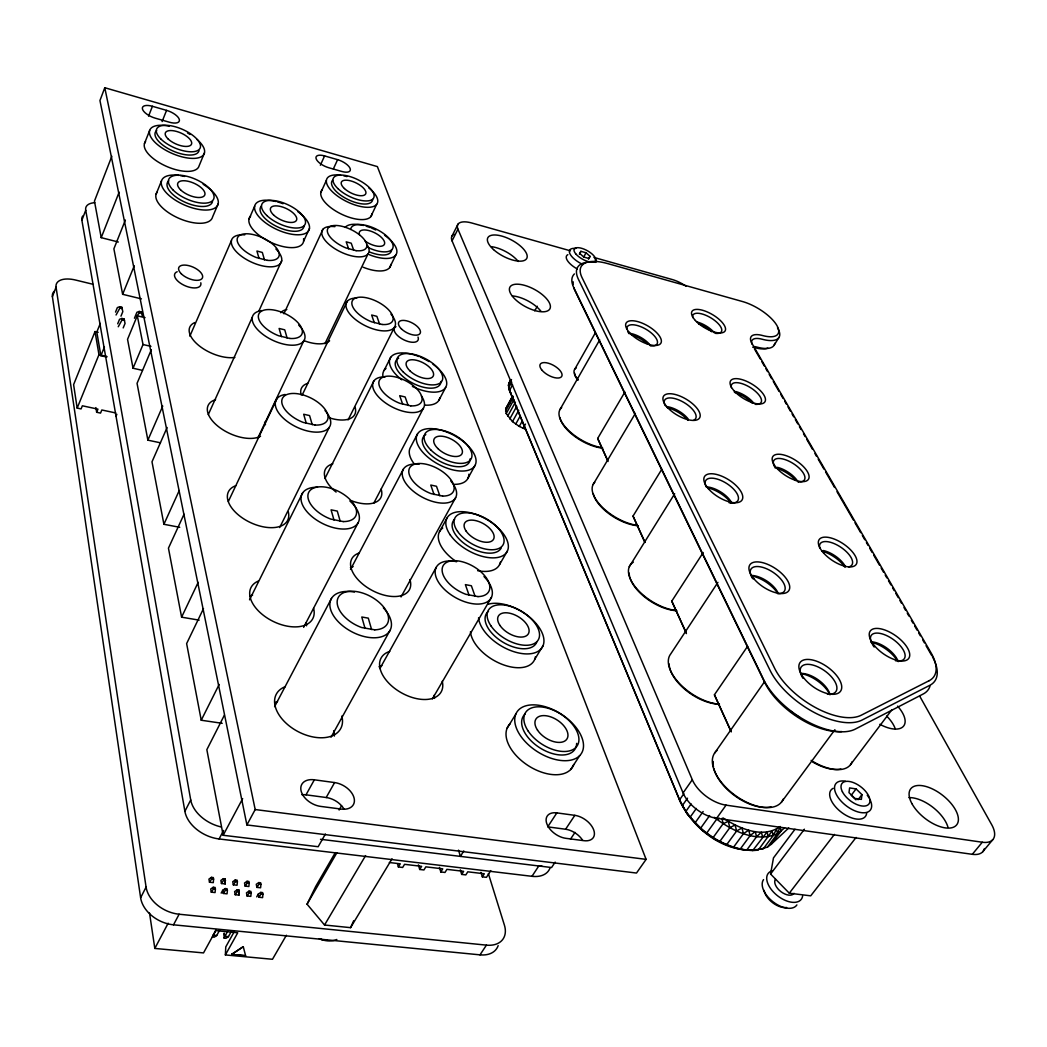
<?xml version="1.0" encoding="UTF-8"?>
<svg xmlns="http://www.w3.org/2000/svg" width="1047" height="1047" viewBox="0 0 1047 1047"><rect width="100%" height="100%" fill="white"/><g stroke="black" fill="none" stroke-linecap="round" stroke-linejoin="round"><path stroke-width="1.5" d="M525.646 429.322L519.286 426.417L512.48 421.614L506.225 413.565L505.675 408.932L512.729 395.91M213.601 879.127L213.274 882.634L209.492 882.215L208.942 879.114L211.429 877.36L213.313 877.569L213.601 879.127L211.703 878.917L209.492 882.215M215.407 889.047L215.067 892.568L211.285 892.162L210.722 889.021L213.222 887.28L215.119 887.476L215.407 889.047L213.509 888.851L211.285 892.162M225.197 883.93L225.249 878.878L223.364 878.682L220.878 880.422L221.454 883.524L225.197 883.93L225.249 878.878M227.395 890.33L227.055 893.837L223.286 893.444L222.71 890.303L225.223 888.563L227.094 888.772L227.395 890.33L225.511 890.133L223.286 893.444M237.407 881.731L237.054 885.225L233.337 884.82L232.735 881.718L235.248 879.977L237.106 880.187L237.407 881.731L235.536 881.535L233.337 884.82M238.965 895.106L239.017 890.055L237.145 889.858L234.62 891.586L235.222 894.714L238.965 895.106L239.017 890.055M249.212 883.027L248.859 886.508L245.142 886.102L244.54 883.014L247.053 881.286L248.911 881.482L249.212 883.027L247.354 882.83L245.142 886.102M251.162 892.895L250.809 896.376L247.079 895.97L246.477 892.855L249.003 891.128L250.861 891.337L251.162 892.895L249.304 892.685L247.079 895.97M260.952 884.322L260.585 887.777L256.895 887.385L256.279 884.296L258.792 882.582L260.638 882.778L260.952 884.322L259.106 884.113L256.895 887.385M262.954 894.151L262.588 897.632L258.884 897.227L258.256 894.125L260.795 892.397L262.64 892.607L262.954 894.151L261.109 893.955L258.884 897.227M861.956 794.634L861.367 799.398L854.876 798.403L848.986 792.658L849.614 787.92L856.093 788.914L861.956 794.634L858.069 799.699M856.08 837.443L810.718 895.839L789.294 893.196L770.579 874.036L773.471 857.912L794.974 829.276M216.075 929.592L212.41 937L214.255 937.17L216.703 935.521L219.778 929.945M231.518 931.097L228.429 936.659L225.969 938.295L224.123 938.125L227.827 930.744M510.478 380.113L508.436 385.152L509.483 390.492L679.516 799.908C693.428 831.671 732.442 859.417 767.516 847.023L777.489 833.648L780.107 826.58C762.504 839.131 739.012 828.321 723.019 817.929M104.779 87.726L99.949 100.538L246.896 824.944L636.497 873.054L646.104 859.365L377.378 166.604L104.779 87.726L255.193 809.553L246.896 824.944M498.163 945.637A28.518 18.977 35.1 0 1 479.997 954.851L173.501 924.815A30.546 22.092 26.2 0 1 140.625 897.75L52.402 296.667L56.067 287.153A22.694 11.203 21.9 0 1 75.528 280.033L92.921 284.26M550.133 867.662A29.408 18.427 34.4 0 1 531.968 876.313L219.098 838.961A31.593 21.555 26.6 0 1 184.887 811.346L81.875 220.223L85.723 210.251A23.243 10.719 22.6 0 1 94.754 202.712M111.833 156.265L94.452 201.116L101.219 237.656L118.337 242.014M148.556 116.138L152.43 106.297L166.565 110.367A12.25 5.091 23.6 0 1 179.325 119.541A12.25 5.091 23.6 0 1 169.535 122.25L155.283 118.18A12.315 5.117 23.4 0 1 142.444 108.967A12.315 5.117 23.4 0 1 152.43 106.297M101.219 237.656L119.136 192.177M144.486 143.504L149.656 130.443M162.102 121.57L166.565 110.367M125.378 220.04L113.887 248.833L122.63 294.312L141.424 298.866M98.182 332.305L95.028 331.572L73.604 384.629L77.164 408.094L81.077 408.932L82.36 405.791L97.947 409.141L96.651 412.269L100.538 413.094L101.834 409.979L115.733 412.963M100.303 323.418L96.808 332.043L100.878 355.731L106.794 357.079M156.082 194.232L161.474 180.909M115.523 312.085L117.356 307.582L119.672 306.745L121.858 307.268L122.263 308.76M122.63 294.312L134.252 265.807M77.164 408.094L98.968 354.671L95.028 331.572M116.06 314.99L119.921 308.04L119.672 306.745M100.878 355.731L104.425 347.054M117.696 323.798L119.541 319.296L121.884 318.458L124.083 318.982L124.488 320.461M120.968 316.168L122.813 311.666L121.858 307.268M118.246 326.756L122.133 319.767L121.884 318.458M123.193 327.92L125.051 323.418L124.083 318.982M134.448 318.223L136.921 312.268L139.238 311.43L141.41 311.954L141.777 313.433M204.453 152.927L199.113 165.806A29.538 12.708 23.6 0 1 165.819 166.067A29.538 12.708 23.6 0 1 145.585 141.554M142.471 370.376L133.034 368.23L143.02 344.528L137.314 315.828L145.088 317.686M115.968 416.405L116.845 414.337M151.318 349.75L137.052 383.346L147.876 440.159L160.479 442.816M218.169 203.838L212.567 216.978A30.507 13.676 23.7 0 1 178.278 218.064A30.507 13.676 23.7 0 1 157.181 192.098M189.847 336.166L231.426 240.588M147.876 440.159L162.756 406.04M248.99 219.124L254.643 206.194M167.127 427.49L151.998 461.806L163.908 524.285L179.731 527.308M335.315 852.598L315.71 886.469L307.059 904.189L324.544 925.011L350.562 927.655L353.69 920.732M320.369 165.217L324.583 155.911L337.605 159.668A11.596 4.764 25.8 0 1 350.143 168.554A11.596 4.764 25.8 0 1 341.872 171.486L328.758 167.729A11.635 4.79 25.6 0 1 316.155 158.804A11.635 4.79 25.6 0 1 324.583 155.911M208.288 414.573L252.275 317.359M258.949 310.867L281.695 260.729M163.908 524.285L179.233 490.546M320.762 192.687L326.389 180.359M333.365 168.933L337.605 159.668M303.617 241.203L309.454 228.455M184.036 514.221L168.449 548.144L181.602 617.167L199.152 620.151M283.907 313.76L322.986 229.214M257.562 438.601L303.551 341.296M228.351 501.461L276.932 398.698M370.821 216.624L376.619 204.427M181.602 617.167L198.158 582.368M324.976 343.638L368.034 253.911M302.282 394.863L347.185 301.431M203.484 608.621L186.628 643.591L201.233 720.231L222.213 723.32M389.667 267.535L395.74 255.128M279.68 527.557L329.308 427.281M249.539 599.813L302.662 492.888M348.114 419.886L394.405 327.292M201.233 720.231L219.163 684.45M324.91 478.531L373.858 381.016M384.105 370.416L390.688 357.341M452.16 235.771L458.023 224.123M984.429 848.541A28.151 13.977 38.7 0 1 972.31 854.313L716.619 818.296A29.499 16.477 36 0 1 683.076 792.945L452.055 240.849L457.945 229.162A21.424 8.86 27.6 0 1 471.778 222.998L570.458 250.822M224.385 715.166L206.848 749.665L223.155 835.284L318.157 846.722L325.408 834.014M140.625 897.75L146.083 887.097L56.067 287.153M184.887 811.346L190.724 799.96L85.723 210.251M303.63 627.336L357.982 523.029M760.305 848.895L763.198 848.96L773.183 835.545L776.521 829.159L777.489 833.648C755.764 843.175 731.473 830.467 714.185 817.301M373.714 503.28L423.459 408.134M417.517 433.903L410.503 447.239A32.653 16.556 28.3 0 0 414.507 464.253M274.602 706.633L331.48 598.426M438.85 400.36L445.669 387.416M350.523 569.463L403.383 469.148M286.381 935.246L272.482 959.274L225.367 954.929L237.748 932.772L215.761 930.626L203.524 952.914L154.825 948.438L168.161 923.205M590.037 256.345L588.911 258.478L583.755 257.038L579.75 253.453L580.902 251.332L586.032 252.772L590.037 256.345L588.479 259.159M173.501 924.815L179.129 914.227L486.423 945.14A28.622 18.911 35 0 0 504.405 925.129L488.373 873.604M219.098 838.961L223.6 830.467M223.155 835.284L242.655 798.625M534.716 310.828L537.32 306.261M221.179 893.104L222.71 890.303M579.357 254.146L580.902 251.332M511.499 379.551L508.436 385.152L509.483 389.039M511.695 382.09L508.62 387.704L510.674 393.149L680.733 802.565C694.58 828.766 722.666 848.999 752.675 850.57L758.224 850.151L772.136 830.978L773.183 835.545M512.559 384.877L509.483 390.492L510.674 393.149L509.837 390.335M583.716 256.999L586.032 252.772M401.04 596.947L455.641 497.665M505.675 408.932L512.624 396.303M467.813 478.544L475.063 465.339M508.934 404.378L510.465 401.577M505.57 411.105L513.305 397.049M439.504 531.68L447.004 518.069M506.225 413.565L513.985 399.509M507.651 416.209L515.425 402.14M331.035 737.206L390.099 630.294M509.758 418.931L516.773 406.262M512.48 421.614L518.736 410.345M301.902 794.725A17.851 11.818 29.1 0 1 305.999 794.83L314.349 779.806L334.608 782.567A17.864 11.635 29.7 0 1 354.082 797.984A17.864 11.635 29.7 0 1 341.243 809.082L320.735 806.412A17.956 11.753 29.1 0 1 301.091 790.917A17.956 11.753 29.1 0 1 314.349 779.806M515.7 424.14L520.398 415.698M379.891 668.575L436.259 567.278M234.358 931.45L225.772 946.881L225.367 954.929M256.711 896.886L258.256 894.125M519.286 426.417L522.427 420.789M523.081 428.341L525.437 424.114M305.999 794.83L326.193 797.513L334.608 782.567M574.868 369.028L595.233 333.025M560.027 409.469L599.709 339.856M339.11 810.012L341.531 805.771M499.615 564.451L507.389 551.01M307.059 904.189L336.898 852.716M432.346 698.925L491.462 597.353M608.058 461.491L597.667 438.444L624.889 392.023M324.544 925.011L365.586 855.621M593.112 484.525L635.398 413.343M350.562 927.655L392.049 858.789M490.768 870.62L486.449 877.334L482.34 876.849L484.303 873.774L467.787 871.811L465.823 874.899L461.675 874.415L463.625 871.326L446.925 869.35L444.988 872.452L440.8 871.955L442.737 868.84L425.854 866.851L423.93 869.965L419.69 869.468L421.614 866.34L404.561 864.325L402.65 867.466L398.37 866.955L400.281 863.814L389.314 862.506M534.742 659.296L543.092 645.606M644.808 542.189L633.029 516.079L661.809 469.239M507.062 728.332L515.739 714.237M510.111 381.016L508.947 382.914L509.352 385.348M629.312 566.636L674.674 493.765M774.126 345.183L779.033 337.33M463.808 850.949L460.392 856.394L458.521 850.151M686.426 633.579L671.781 601.148L703.204 552.541M570.667 769.532L579.698 755.607A38.333 22.236 32.8 0 0 547.424 707.406A38.333 22.236 32.8 0 0 520.202 735.347A38.333 22.236 32.8 0 0 579.698 755.607M556.847 812.891A17.014 10.339 34.5 0 0 546.783 823.662A17.014 10.339 34.5 0 0 565.838 838.32L583.977 840.689A16.948 10.234 34.8 0 0 593.714 829.931A16.948 10.234 34.8 0 0 574.816 815.338L556.847 812.891L547.699 826.868L565.602 829.237A16.857 10.287 35 0 1 582.695 840.361M717.915 582.354L670.695 653.982A39.132 20.43 34.1 0 0 679.896 683.953A39.132 20.43 34.1 0 0 719.067 704.134M479.997 954.851L486.423 945.14M531.968 876.313L538.799 865.974A29.525 18.349 34.4 0 0 542.071 866.183M565.602 829.237L574.816 815.338M555.172 862.126L551.573 867.531L320.513 839.288M570.497 839.144L575.012 832.391M221.454 883.524L223.665 880.226L223.364 878.682M235.222 894.714L237.447 891.416L237.145 889.858M731.002 731.434L714.42 694.789L747.623 646.274M683.076 792.945L692.303 779.727L457.945 229.162M683.848 793.705L679.516 799.908L687.185 814.082L702.458 830.454L715.18 839.458C727.076 845.256 739.849 851.525 753.775 849.928M714.564 753.159L764.532 681.741M682.291 805.64L687.513 798.194M685.864 811.412L691.112 803.965M690.195 817.131L696.347 808.441M695.195 822.693L703.139 811.517M700.783 827.981L709.644 815.574M716.619 818.296L726.068 805.143L982.295 842.233A28.282 13.873 38.5 0 0 991.705 824.709L919.803 696.32M706.843 832.902L716.632 819.264L719.171 818.165M713.269 837.364L723.097 823.753L728.293 821.332L729.811 827.68L719.956 841.278M726.749 844.576L736.643 831.004L741.917 827.968L743.475 833.648L733.554 847.193M740.216 849.091L750.162 835.558L755.214 831.619L756.588 836.723L746.629 850.216M781.507 802.081L834.904 729.707M752.675 850.57L767.058 832.012L768.21 836.71M767.516 847.023L771.089 844.406L781.049 831.043L784.569 827.784M850.517 764.663L891.808 709.84M770.579 874.036L804.41 829.198M856.093 788.914L851.263 795.249L855.936 799.829M789.294 893.196L834.433 834.394M139.238 311.43L139.5 312.726L137.497 315.173L127.551 339.333L133.034 368.23M972.31 854.313L982.295 842.233M982.688 851.813L992.674 839.799M756.588 836.723L761.378 832.221L762.648 837.103M771.089 844.406L788.757 827.968M506.552 407.139L508.161 405.778M777.489 833.648L781.049 831.043L780.107 826.58M743.475 833.648L748.684 830.179L750.162 835.558M231.753 954.197L243.27 946.684L245.6 955.715L231.806 954.445L245.6 955.715M231.806 954.445L243.27 946.684M729.811 827.68L735.073 824.997L736.643 831.004M212.999 935.167L216.703 935.521M228.429 936.659L224.739 936.306L224.176 933.178L224.123 938.125M237.447 891.416L239.318 891.612M223.665 880.226L225.537 880.435M255.193 809.553L646.104 859.365M98.968 354.671L106.833 356.464M143.02 344.528L150.925 346.361M122.133 319.767L124.331 320.29M119.921 308.04L122.106 308.564M139.5 312.726L141.672 313.249L142.366 316.338M593.95 257.444L672.266 279.536A20.286 7.996 30.1 0 1 685.942 286.158M754.494 348.991L760.214 358.885M761.85 361.712L764.297 365.953M765.933 368.78L767.569 371.606M769.205 374.433L771.652 378.661M773.288 381.488L779.007 391.382M780.643 394.209L783.091 398.449M784.727 401.276L786.362 404.103M787.985 406.917L790.446 411.157M792.082 413.984L793.705 416.811M795.34 419.638L797.788 423.878M799.424 426.705L801.06 429.532M803.507 433.772L805.143 436.599M806.779 439.413L812.498 449.307M814.946 453.547L816.581 456.374M818.217 459.201L823.937 469.095M825.573 471.909L834.564 487.457M837.011 491.697L853.357 519.953M854.98 522.78L860.699 532.661M862.335 535.488L864.783 539.729M866.419 542.555L868.055 545.382M869.691 548.209L872.138 552.45M873.774 555.276L879.493 565.158M881.129 567.984L883.576 572.225M885.212 575.052L886.848 577.879M888.484 580.705L890.932 584.946M892.568 587.773L894.203 590.6M895.839 593.427L898.287 597.654M899.923 600.481L901.559 603.308M904.006 607.548L905.642 610.375M907.278 613.202L908.914 616.029M911.361 620.269L912.997 623.096M914.633 625.923L917.08 630.15M918.716 632.977L920.339 635.804M922.8 640.044L924.436 642.871M926.058 645.698L931.778 655.592M597.667 438.444L607.613 460.274M633.029 516.079L645.044 542.464M671.781 601.148L686.191 632.794M714.42 694.789L731.303 731.853M353.677 250.194L351.229 243.192L346.204 241.844L348.638 248.846M379.577 324.047L376.881 316.338L371.646 315.016L374.316 322.725M408.147 405.477L405.15 396.957L399.692 395.674L402.65 404.194M439.805 495.728L436.481 486.266L430.762 485.049L434.06 494.511M475.089 596.332L471.372 585.757L465.378 584.619L469.069 595.206M480.939 872.321L482.34 876.849M460.314 869.861L461.675 874.415M264.459 259.826L262.313 252.432L256.921 251.031L259.041 258.426M287.114 338.011L284.745 329.831L279.104 328.457L281.447 336.637M312.228 424.663L309.585 415.58L303.682 414.246L306.287 423.341M340.21 521.249L337.278 511.093L331.074 509.837L333.993 520.006M371.606 629.587L368.308 618.162L361.778 616.997L365.05 628.436M439.478 867.387L440.8 871.955M418.407 864.887L419.69 869.468M397.546 863.893L398.37 866.955M721.985 818.414L723.097 823.753M258.792 882.582L259.106 884.113M260.795 892.397L261.109 893.955M141.41 311.954L141.672 313.249M247.053 881.286L247.354 882.83M249.003 891.128L249.304 892.685M235.248 879.977L235.536 881.535M225.223 888.563L225.511 890.133M211.429 877.36L211.703 878.917M213.222 887.28L213.509 888.851M95.892 407.584L96.651 412.269M149.525 913.036L154.825 948.438M577.735 379.93A17.577 7.826 29.7 0 1 574.685 373.269M578.324 379.839A19.108 8.507 29.7 0 1 576.347 367.863M602.221 447.723A33.792 15.64 30.1 0 1 568.024 429.885A33.792 15.64 30.1 0 1 561.676 407.532M602.758 448.155A32.182 14.907 30.1 0 1 559.962 417.766M852.075 761.784A39.524 20.194 36.2 0 1 811.137 760.397M840.898 769.022A37.653 19.265 36.2 0 1 812.708 762.02M783.339 798.94A41.474 22.445 36.1 0 1 735.073 795.301A41.474 22.445 36.1 0 1 716.999 750.49M771.024 806.871A39.498 21.411 36.1 0 1 737.18 797.421A39.498 21.411 36.1 0 1 713.832 768.55M713.491 767.058A39.498 21.411 36.1 0 1 713.19 761.483M799.869 717.509A42.744 21.398 35.4 0 1 795.262 714.551M793.024 712.968A42.744 21.398 35.4 0 1 790.838 711.306M719.459 704.16A37.273 19.487 34.1 0 1 686.374 690.575A37.273 19.487 34.1 0 1 669.085 663.877M676.401 610.519A37.116 18.637 32.5 0 1 637.178 589.186A37.116 18.637 32.5 0 1 633.343 562.16M676.859 610.715A35.362 17.773 32.5 0 1 629.954 577.787M629.613 576.557A35.362 17.773 32.5 0 1 629.182 573.049M637.623 525.411A35.362 17.053 31.1 0 1 601.92 506.853A35.362 17.053 31.1 0 1 594.748 482.314M638.12 525.738A33.674 16.255 31.1 0 1 593.217 493.569M752.728 347.198A22.183 8.873 31.3 0 1 755.005 347.722A29.761 11.713 30.9 0 0 767.844 348.101M841.618 731.552A56.931 28.361 35.4 0 1 764.729 682.513L574.999 290.7A44.838 18.466 29.5 0 1 573.73 287.493M573.141 284.535A44.838 18.466 29.5 0 1 573.259 281.879M932.484 656.822A57.768 26.803 35.4 0 1 929.815 685.314L862.113 720.022A60.713 29.905 35.3 0 1 813.48 712.065A60.713 29.905 35.3 0 1 770.042 670.302L578.468 279.392A47.769 19.422 29.5 0 1 595.926 262.326M777.489 327.776A32.536 12.643 30.9 0 1 762.151 339.228A19.513 7.722 31.3 0 0 751.89 344.044M774.793 343.259A32.444 12.734 30.9 0 1 757.23 347.159A19.461 7.774 31.3 0 0 754.285 346.544M930.011 686.06A57.598 26.973 35.5 0 1 923.205 693.991L855.36 729.065A60.517 30.075 35.4 0 1 806.818 721.252A60.517 30.075 35.4 0 1 763.603 679.529L573.835 287.794A47.639 19.566 29.5 0 1 574.41 273.921M631.38 334.804A19.998 8.468 30 0 1 647.583 344.005M629.247 333.247A17.158 7.237 30 0 1 650.226 345.196M626.957 329.36A17.197 7.198 30 0 1 638.251 325.787A17.197 7.198 30 0 1 656.22 338.43A17.197 7.198 30 0 1 650.423 345.876M629.182 333.771A17.197 7.198 30 0 1 627.703 331.467M801.74 673.745A24.683 12.289 35.4 0 1 830.022 694.776M801.164 673.404A21.176 10.522 35.4 0 1 829.983 694.449M803.036 678.338A21.241 10.457 35.3 0 1 809.069 664.387A21.241 10.457 35.3 0 1 834.472 680.864A21.241 10.457 35.3 0 1 827.379 694.122M872.243 642.492A23.492 11.02 35.5 0 1 896.703 659.806M870.633 641.772A20.155 9.436 35.5 0 1 898.195 661.639M872.125 643.905A20.22 9.371 35.4 0 1 880.213 633.422A20.22 9.371 35.4 0 1 903.365 650.095A20.22 9.371 35.4 0 1 895.447 660.709M874.193 647.033A20.22 9.371 35.4 0 1 872.727 644.939M752.361 576.072A23.256 11.151 33.6 0 1 777.842 593.544M751.654 575.444A19.945 9.541 33.6 0 1 777.725 592.249M752.701 578.677A20.011 9.488 33.5 0 1 758.277 566.558A20.011 9.488 33.5 0 1 782.148 580.758A20.011 9.488 33.5 0 1 777.96 593.701M821.882 551.088A22.183 10.064 33.9 0 1 845.047 567.343M823.348 550.526A19.029 8.612 33.9 0 1 845.099 566.047M819.814 548.288A19.082 8.546 33.8 0 1 840.06 546.73A19.082 8.546 33.8 0 1 848.855 566.859M707.72 487.797A22.026 10.143 32.1 0 1 731.212 503.227M706.921 486.92A18.898 8.677 32.1 0 1 731.67 502.782M706.215 486.947A18.951 8.625 32.1 0 1 715.337 478.597A18.951 8.625 32.1 0 1 736.996 493.543A18.951 8.625 32.1 0 1 729.118 502.756M774.95 467.76A21.045 9.201 32.6 0 1 795.903 480.534M777.437 467.355A18.048 7.879 32.6 0 1 798.076 481.96M774.544 466.648A18.1 7.813 32.5 0 1 781.821 458.743A18.1 7.813 32.5 0 1 802.552 471.935A18.1 7.813 32.5 0 1 798.534 481.921M667.188 407.61A20.953 9.253 31 0 1 688.062 420.344M666.298 406.55A17.969 7.918 31 0 1 688.232 419.062M665.133 405.582A18.021 7.866 30.9 0 1 681.636 401.21A18.021 7.866 30.9 0 1 693.899 420.135M734.418 392.324A20.05 8.441 31.5 0 1 752.44 403.278M735.57 391.486A17.197 7.211 31.5 0 1 753.565 402.899M731.369 387.652A17.236 7.172 31.4 0 1 741.747 383.568A17.236 7.172 31.4 0 1 759.939 396.342A17.236 7.172 31.4 0 1 755.123 404.325M697.223 322.005A16.438 6.635 30.6 0 1 714.42 332.854M698.48 323.745A19.16 7.748 30.6 0 1 711.711 331.755M692.774 317.581A16.477 6.583 30.5 0 1 703.047 314.257A16.477 6.583 30.5 0 1 720.388 326.337A16.477 6.583 30.5 0 1 715.428 333.352M802.63 895.996A21.005 11.805 38.4 0 1 776.599 895.002A21.005 11.805 38.4 0 1 772.477 870.751M796.898 904.922A20.953 11.844 38.4 0 1 773.445 902.121A20.953 11.844 38.4 0 1 763.538 879.611M786.624 907.5A16.281 9.227 38.5 0 1 772.725 902.789A16.281 9.227 38.5 0 1 764.114 890.395M794.045 893.327A11.661 6.557 38.4 0 1 781.01 891.717A11.661 6.557 38.4 0 1 775.447 879.244M866.68 813.205A21.686 11.295 37.4 0 1 841.853 812.616A21.686 11.295 37.4 0 1 833.111 788.326M869.861 799.306A21.738 11.255 37.4 0 1 861.014 812.603A21.738 11.255 37.4 0 1 836.252 794.293A21.738 11.255 37.4 0 1 845.295 781.154M867.23 795.17A21.738 11.255 37.4 0 1 869.102 797.945M577.263 268.961A15.613 6.321 28.9 0 1 567.84 254.657M582.839 264.472A15.64 6.282 28.9 0 1 569.83 253.57A15.64 6.282 28.9 0 1 575.824 248.466M595.115 259.067A15.64 6.282 28.9 0 1 596.685 261.41M897.567 706.123A27.536 13.336 36.2 0 1 903.181 726.566A27.536 13.336 36.2 0 1 879.86 724.288M908.966 797.618A29.08 14.632 38.2 0 1 948.006 827.339M886.691 716.096A27.418 13.441 36.3 0 1 895.224 728.791M491.239 246.634A21.961 9.187 28 0 1 518.265 261.488M513.095 295.987A22.668 9.816 28.5 0 1 540.998 311.299M726.068 805.143A29.643 16.359 35.9 0 1 692.303 779.727M452.055 240.849A21.346 8.939 27.6 0 1 454.136 234.227M500.361 562.147A34.25 18.244 29.4 0 1 477.654 570.694M456.139 561.506A34.25 18.244 29.4 0 1 442.737 528.081M501.356 547.712A27.523 14.475 29.4 0 1 468.585 546.469A27.523 14.475 29.4 0 1 454.581 519.338M203.157 184.272A30.638 13.559 23.8 0 1 211.285 209.465A30.638 13.559 23.8 0 1 166.578 193.08A30.638 13.559 23.8 0 1 178.867 175.373M180.241 175.569A30.638 13.559 23.8 0 1 184.547 176.446M212.528 201.561A24.513 10.85 23.8 0 1 184.102 201.796A24.513 10.85 23.8 0 1 168.737 180.817M303.551 238.716A29.63 13.192 25 0 1 272.704 243.179A29.63 13.192 25 0 1 250.613 216.075M297.662 211.52A29.748 13.074 25.1 0 1 300.123 234.698A29.748 13.074 25.1 0 1 257.51 215.001A29.748 13.074 25.1 0 1 275.95 201.495M277.337 201.849A29.748 13.074 25.1 0 1 283.017 203.72M304.01 226.244A23.793 10.457 25.1 0 1 277.363 226.793A23.793 10.457 25.1 0 1 261.436 206.023M371.986 213.758A27.942 11.844 26 0 1 341.571 214.216A27.942 11.844 26 0 1 322.096 189.887M368.727 187.806A28.047 11.739 26 0 1 369.251 207.28A28.047 11.739 26 0 1 330.773 190.07A28.047 11.739 26 0 1 340.628 175.229M343.704 175.778A28.047 11.739 26 0 1 346.91 176.59M372.667 199.48A22.445 9.384 26 0 1 348.311 199.676A22.445 9.384 26 0 1 332.593 180.267M196.901 139.369A29.656 12.59 23.7 0 1 192.753 158.411A29.656 12.59 23.7 0 1 152.077 138.976A29.656 12.59 23.7 0 1 169.287 126.177M187.505 132.982A29.656 12.59 23.7 0 1 190.083 134.474M199.009 150.703A23.728 10.064 23.7 0 1 171.407 150.284A23.728 10.064 23.7 0 1 156.697 130.522M439.792 397.886A31.227 15.077 27.4 0 1 425.187 405.15M383.058 377.156A31.227 15.077 27.4 0 1 386.003 368.465M432.961 364.212A31.358 14.946 27.5 0 1 444.766 388.607A31.358 14.946 27.5 0 1 412.413 386.435M401.773 379.825A31.358 14.946 27.5 0 1 390.832 357.145A31.358 14.946 27.5 0 1 418.905 356.517M420.384 357.119A31.358 14.946 27.5 0 1 428.995 361.568M441.036 381.37A25.089 11.962 27.5 0 1 411.615 382.574A25.089 11.962 27.5 0 1 398.671 358.192M535.462 656.678A36.056 20.168 30.9 0 1 502.351 664.426A36.056 20.168 30.9 0 1 470.456 631.734M487.994 604.276A36.239 20.024 30.9 0 1 539.166 627.546A36.239 20.024 30.9 0 1 521.118 653.433A36.239 20.024 30.9 0 1 478.544 617.835M536.745 642.151A28.989 16.019 30.9 0 1 501.631 641.379A28.989 16.019 30.9 0 1 488.517 611.186M468.847 474.239A32.653 16.556 28.3 0 1 453.783 484.342M454.306 435.552A32.797 16.425 28.3 0 1 467.342 470.509A32.797 16.425 28.3 0 1 417.413 443.915A32.797 16.425 28.3 0 1 453.063 434.885M470.142 458.795A26.24 13.14 28.3 0 1 439.727 461.177A26.24 13.14 28.3 0 1 425.802 434.557M573.717 764.532A38.137 22.38 32.9 0 1 528.094 765.553A38.137 22.38 32.9 0 1 510.373 723.516M576.661 743.383A30.664 17.786 32.8 0 1 542.058 749.155A30.664 17.786 32.8 0 1 525.057 714.054M390.819 264.42A28.845 12.708 26.3 0 1 363.178 267.234M384.615 235.261A28.963 12.59 26.3 0 1 395.674 255.219A28.963 12.59 26.3 0 1 369.211 254.657M345.157 227.382A28.963 12.59 26.3 0 1 363.505 225.471M366.175 226.204A28.963 12.59 26.3 0 1 370.298 227.618M371.672 228.154A28.963 12.59 26.3 0 1 375.755 230M391.604 249.88A23.165 10.077 26.3 0 1 369.46 251.947M349.868 500.963A31.541 17.158 26.8 0 1 349.096 528.526A31.541 17.158 26.8 0 1 305.737 510.19A31.541 17.158 26.8 0 1 317.49 487.261M325.067 410.568A29.931 15.325 25.9 0 1 320.186 431.927A29.931 15.325 25.9 0 1 281.486 416.34A29.931 15.325 25.9 0 1 285.15 394.483M298.709 325.133A28.491 13.755 25.2 0 1 295.62 345.026A28.491 13.755 25.2 0 1 258.282 330.342A28.491 13.755 25.2 0 1 261.776 310.619M275.911 249.003A27.209 12.407 24.8 0 1 271.33 266.815A27.209 12.407 24.8 0 1 235.091 250.338A27.209 12.407 24.8 0 1 244.762 234.842M483.976 576.517A31.436 17.184 29.7 0 1 480.089 603.975A31.436 17.184 29.7 0 1 437.738 580.889A31.436 17.184 29.7 0 1 456.688 561.65M421.352 395.923A28.295 13.833 27.3 0 1 411.314 412.57A28.295 13.833 27.3 0 1 376.187 394.078A28.295 13.833 27.3 0 1 385.113 376.841M450.786 480.992A29.774 15.378 28.3 0 1 444.216 503.123A29.774 15.378 28.3 0 1 405.32 482.562A29.774 15.378 28.3 0 1 419.062 464.227M390.95 314.165A26.986 12.485 26.6 0 1 384.903 330.917A26.986 12.485 26.6 0 1 350.326 314.61A26.986 12.485 26.6 0 1 356.739 298.029M81.875 220.223A23.178 10.784 22.5 0 1 82.739 216.035M221.166 826.947A31.724 21.477 26.7 0 1 190.724 799.96M350.666 229.424A23.191 10.051 26.4 0 1 373.91 228.05A23.191 10.051 26.4 0 1 392.952 247.773A23.191 10.051 26.4 0 1 368.191 247.563M359.461 234.724A13.912 6.033 26.4 0 1 372.562 231.819A13.912 6.033 26.4 0 1 384.079 244.828A13.912 6.033 26.4 0 1 365.05 241.032M383.372 607.823A33.373 19.33 28.1 0 1 377.077 637.636A33.373 19.33 28.1 0 1 332.082 613.162A33.373 19.33 28.1 0 1 354.423 592.078M367.392 245.273A25.809 11.334 26 0 1 354.92 256.528A25.809 11.334 26 0 1 323.916 238.742A25.809 11.334 26 0 1 334.922 226.649M52.402 296.667A22.615 11.268 21.9 0 1 54.365 291.145M179.129 914.227A30.677 22.026 26.3 0 1 146.083 887.097M336.833 939.486A22 15.404 31.4 0 1 319.283 938.753M327.266 940.075A17.092 12.001 31.4 0 1 320.434 939.159M329.609 340.838A28.478 13.611 25.6 0 1 303.604 340.497M280.714 312.739A28.478 13.611 25.6 0 1 286.813 309.519M355.051 407.231A29.735 14.972 26.2 0 1 329.399 417.858M301.156 394.902A29.735 14.972 26.2 0 1 307.7 383.359M234.868 357.459A29.983 14.867 24.3 0 1 197.726 344.581A29.983 14.867 24.3 0 1 194.807 322.568M260.546 436.259A31.358 16.438 24.7 0 1 217.92 426.208A31.358 16.438 24.7 0 1 215.577 399.679M264.59 422.216A31.358 16.438 24.7 0 1 265.467 424.716M381.134 489.132A31.135 16.516 27.1 0 1 351.661 500.832M336.1 492.077A31.135 16.516 27.1 0 1 332.789 463.847M409.914 579.501A32.706 18.309 28.2 0 1 372.562 590.639A32.706 18.309 28.2 0 1 359.121 553.025M442.266 681.257A34.472 20.39 29.7 0 1 401.145 692.656A34.472 20.39 29.7 0 1 389.772 651.404M288.291 511.8A32.876 18.244 25.4 0 1 249.278 521.995A32.876 18.244 25.4 0 1 235.863 485.664M313.603 608.372A34.577 20.364 26.5 0 1 272.966 621.303A34.577 20.364 26.5 0 1 258.36 581.046M341.819 716.069A36.514 22.851 28 0 1 298.186 731.683A36.514 22.851 28 0 1 285.334 686.623M275.047 702.642A36.318 22.982 27.9 0 1 277.52 701.503M333.705 730.78A36.318 22.982 27.9 0 1 334.373 736.067M379.014 666.821A34.302 20.521 29.7 0 1 381.841 665.643M434.073 695.339A34.302 20.521 29.7 0 1 434.531 698.388M249.71 596.345A34.407 20.495 26.4 0 1 252.589 595.102M306.064 622.834A34.407 20.495 26.4 0 1 306.575 625.805M350.418 567.539A32.536 18.44 28.1 0 1 353.153 566.597M418.015 337.055A13.245 6.151 27.1 0 1 404.273 340.039A13.245 6.151 27.1 0 1 395.962 326.664M200.802 282.769A14.148 6.74 23.8 0 1 184.377 285.425A14.148 6.74 23.8 0 1 177.192 271.736M326.193 797.513A17.76 11.7 29.7 0 1 344.11 809.292M929.121 680.707L861.354 715.166A57.232 28.112 35.3 0 1 815.587 707.615A57.232 28.112 35.3 0 1 774.662 668.339L582.119 277.782A45.021 18.257 29.5 0 1 607.836 263.635L742.585 301.562A29.879 11.582 30.9 0 1 776.756 325.251A29.879 11.582 30.9 0 1 762.569 335.524A22.262 8.782 31.3 0 0 751.955 343.403L930.992 652.765A54.444 25.193 35.4 0 1 929.121 680.707M374.787 629.836L361.673 627.533A27.85 16.071 28.1 0 1 339.123 596.109A27.85 16.071 28.1 0 1 380.205 603.321A27.85 16.071 28.1 0 1 374.787 629.836M477.982 596.594L465.941 594.33A26.24 14.292 29.7 0 1 443.535 565.066A26.24 14.292 29.7 0 1 481.267 572.172A26.24 14.292 29.7 0 1 477.982 596.594M343.233 521.576L330.787 519.09A26.319 14.265 26.8 0 1 309.873 490.65A26.319 14.265 26.8 0 1 348.913 498.477A26.319 14.265 26.8 0 1 343.233 521.576M442.567 496.069L431.089 493.634A24.84 12.786 28.3 0 1 410.254 467.001A24.84 12.786 28.3 0 1 446.284 474.631A24.84 12.786 28.3 0 1 442.567 496.069M315.108 425.056L303.25 422.425A24.971 12.734 25.9 0 1 283.75 396.525A24.971 12.734 25.9 0 1 320.945 404.796A24.971 12.734 25.9 0 1 315.108 425.056M410.804 405.87L399.81 403.317A23.61 11.491 27.3 0 1 380.362 378.935A23.61 11.491 27.3 0 1 414.821 386.945A23.61 11.491 27.3 0 1 410.804 405.87M289.862 338.456L278.541 335.721A23.78 11.438 25.3 0 1 260.31 312.006A23.78 11.438 25.3 0 1 295.817 320.591A23.78 11.438 25.3 0 1 289.862 338.456M382.129 324.478L371.606 321.835A22.511 10.378 26.6 0 1 353.376 299.416A22.511 10.378 26.6 0 1 386.395 307.7A22.511 10.378 26.6 0 1 382.129 324.478M267.09 260.323L256.266 257.51A22.707 10.313 24.8 0 1 239.135 235.693A22.707 10.313 24.8 0 1 273.097 244.501A22.707 10.313 24.8 0 1 267.09 260.323M356.124 250.665L346.034 247.969A21.529 9.423 26 0 1 328.889 227.251A21.529 9.423 26 0 1 360.574 235.719A21.529 9.423 26 0 1 356.124 250.665M629.378 332.501A20.089 8.376 30 0 0 660.081 344.11A20.089 8.376 30 0 0 641.052 322.685A20.089 8.376 30 0 0 629.378 332.501M667.031 406.956A21.045 9.161 30.9 0 0 698.951 418.708A21.045 9.161 30.9 0 0 678.665 395.557A21.045 9.161 30.9 0 0 667.031 406.956M734.313 391.094A20.129 8.35 31.4 0 0 764.467 402.401A20.129 8.35 31.4 0 0 744.469 380.427A20.129 8.35 31.4 0 0 734.313 391.094M695.404 320.526A19.239 7.669 30.5 0 0 724.472 331.703A19.239 7.669 30.5 0 0 705.691 311.299A19.239 7.669 30.5 0 0 695.404 320.526M801.871 675.236A24.814 12.184 35.3 0 0 839.013 692.721A24.814 12.184 35.3 0 0 820.05 662.646A24.814 12.184 35.3 0 0 801.871 675.236M872.426 642.989A23.61 10.915 35.4 0 0 907.474 659.649A23.61 10.915 35.4 0 0 888.589 631.563A23.61 10.915 35.4 0 0 872.426 642.989M753.997 578.899A23.374 11.046 33.5 0 0 788.666 590.835A23.374 11.046 33.5 0 0 765.318 563.456A23.374 11.046 33.5 0 0 753.997 578.899M823.557 552.96A22.288 9.96 33.8 0 0 856.145 564.464A22.288 9.96 33.8 0 0 833.242 538.682A22.288 9.96 33.8 0 0 823.557 552.96M708.374 488.713A22.131 10.051 32.1 0 0 741.616 500.584A22.131 10.051 32.1 0 0 719.904 475.456A22.131 10.051 32.1 0 0 708.374 488.713M776.848 468.245A21.136 9.109 32.5 0 0 808.179 479.67A21.136 9.109 32.5 0 0 786.821 455.916A21.136 9.109 32.5 0 0 776.848 468.245M842.416 791.781A16.935 8.729 37.3 0 0 867.387 805.287A16.935 8.729 37.3 0 0 856.616 784.072A16.935 8.729 37.3 0 0 842.416 791.781M575.745 253.845A12.171 4.882 28.9 0 0 594.617 261.685A12.171 4.882 28.9 0 0 584.291 249.225A12.171 4.882 28.9 0 0 575.745 253.845M493.53 249.579A22.039 9.109 28 0 0 526.628 258.622A22.039 9.109 28 0 0 501.67 236.046A22.039 9.109 28 0 0 493.53 249.579M512.467 296.353A22.746 9.724 28.5 0 0 547.987 310.697A22.746 9.724 28.5 0 0 529.193 286.93A22.746 9.724 28.5 0 0 512.467 296.353M911.924 803.638A29.211 14.527 38.1 0 0 954.642 826.62A29.211 14.527 38.1 0 0 934.644 790.066A29.211 14.527 38.1 0 0 911.924 803.638M541.574 369.67A12.355 5.562 29.2 0 0 560.799 377.313A12.355 5.562 29.2 0 0 550.539 363.963A12.355 5.562 29.2 0 0 541.574 369.67M450.249 534.925A34.407 18.1 29.4 0 0 504.379 554.714A34.407 18.1 29.4 0 0 476.621 514.666A34.407 18.1 29.4 0 0 450.249 534.925M528.198 731.094A30.703 17.76 32.8 0 0 575.85 747.466A30.703 17.76 32.8 0 0 550.094 708.884A30.703 17.76 32.8 0 0 528.198 731.094M537.491 730.112A18.427 10.653 32.8 0 0 566.087 740.033A18.427 10.653 32.8 0 0 550.748 716.881A18.427 10.653 32.8 0 0 537.491 730.112M181.17 273.66A12.891 6.099 23.8 0 0 201.809 278.803A12.891 6.099 23.8 0 0 188.879 265.676A12.891 6.099 23.8 0 0 181.17 273.66M401.459 328.928A12.067 5.562 27.1 0 0 420.03 333.548A12.067 5.562 27.1 0 0 406.838 320.879A12.067 5.562 27.1 0 0 401.459 328.928M161.029 139.172A23.754 10.051 23.7 0 0 198.93 149.695A23.754 10.051 23.7 0 0 175.202 126.752A23.754 10.051 23.7 0 0 161.029 139.172M167.991 138.845A14.252 6.033 23.7 0 0 190.75 145.206A14.252 6.033 23.7 0 0 176.577 131.438A14.252 6.033 23.7 0 0 167.991 138.845M338.338 189.01A22.458 9.371 26 0 0 373.177 198.681A22.458 9.371 26 0 0 349.083 176.302A22.458 9.371 26 0 0 338.338 189.01M344.424 188.539A13.48 5.615 26 0 0 365.351 194.389A13.48 5.615 26 0 0 350.954 180.948A13.48 5.615 26 0 0 344.424 188.539M266.841 215.525A23.819 10.431 25.1 0 0 304.297 225.498A23.819 10.431 25.1 0 0 279.392 201.626A23.819 10.431 25.1 0 0 266.841 215.525M273.529 214.923A14.292 6.256 25.1 0 0 296.013 220.956A14.292 6.256 25.1 0 0 281.146 206.625A14.292 6.256 25.1 0 0 273.529 214.923M173.344 190.292A24.539 10.823 23.8 0 0 212.502 200.71A24.539 10.823 23.8 0 0 187.793 176.524A24.539 10.823 23.8 0 0 173.344 190.292M180.516 189.756A14.723 6.491 23.8 0 0 204.021 196.064A14.723 6.491 23.8 0 0 189.271 181.55A14.723 6.491 23.8 0 0 180.516 189.756M403.344 372.078A25.115 11.936 27.5 0 0 441.873 381.16A25.115 11.936 27.5 0 0 414.167 354.436A25.115 11.936 27.5 0 0 403.344 372.078M409.927 370.834A15.064 7.159 27.5 0 0 433.078 376.344A15.064 7.159 27.5 0 0 416.523 360.299A15.064 7.159 27.5 0 0 409.927 370.834M431.063 450.171A26.267 13.114 28.3 0 0 471.137 458.887A26.267 13.114 28.3 0 0 441.847 430.186A26.267 13.114 28.3 0 0 431.063 450.171M437.855 448.548A15.757 7.866 28.3 0 0 461.923 453.848A15.757 7.866 28.3 0 0 444.425 436.612A15.757 7.866 28.3 0 0 437.855 448.548M457.539 531.326A27.562 14.449 29.4 0 0 500.885 547.28A27.562 14.449 29.4 0 0 478.728 515.255A27.562 14.449 29.4 0 0 457.539 531.326M466.164 531.169A16.53 8.664 29.4 0 0 492.169 540.815A16.53 8.664 29.4 0 0 478.976 521.602A16.53 8.664 29.4 0 0 466.164 531.169M491.004 625.936A29.028 15.993 30.9 0 0 536.404 642.112A29.028 15.993 30.9 0 0 512.572 607.064A29.028 15.993 30.9 0 0 491.004 625.936M499.943 625.412A17.406 9.593 30.9 0 0 527.191 635.202A17.406 9.593 30.9 0 0 513.004 614.17A17.406 9.593 30.9 0 0 499.943 625.412"/></g></svg>
